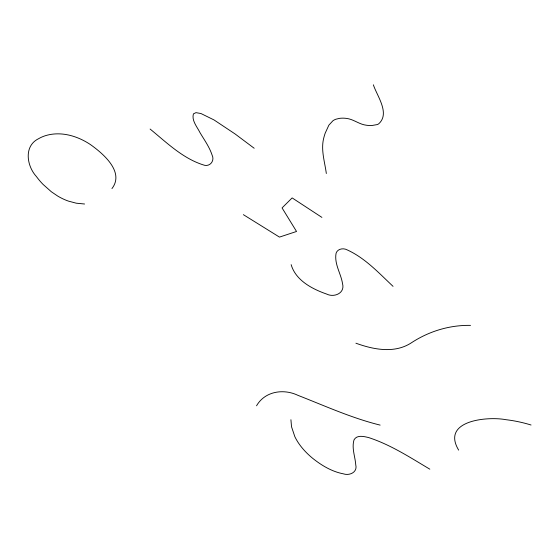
<?xml version="1.0" encoding="UTF-8"?>
<svg xmlns="http://www.w3.org/2000/svg" width="559" height="559" viewBox="0 0 559 559"><rect width="100%" height="100%" fill="white"/><g stroke="black" fill="none" stroke-linecap="round" stroke-linejoin="round"><path stroke-width="0.84" d="M111.947 188.593C124.839 171.92 103.024 153.543 90.502 144.62C77.624 135.991 61.106 131.009 45.831 135.564A64.865 41.855 38 0 0 38.704 138.639C23.506 145.941 26.734 166.016 36.412 176.546A51.77 33.589 39.1 0 0 43.057 184.4L51.372 191.779L57.745 196.09A42.889 27.671 39 0 0 68.429 201.114L76.241 203.19L84.577 204.007M256.539 405.799C264.938 391.174 283.532 388.449 297.898 395.325C325.052 405.939 351.716 418.104 380.141 425.106M470.517 325.38C449.485 324.996 428.858 331.319 411.333 342.835C394.577 353.77 373.503 349.599 355.915 343.205M429.822 469.176C410.173 457.493 390.685 444.768 368.814 437.627C364.126 436.467 356.859 434.567 354.001 439.905C351.548 448.115 355.14 456.521 355.748 464.767C357.76 472.299 349.494 475.961 343.317 473.822C331.899 471.628 321.628 465.472 312.649 458.296A64.963 39.165 22.6 0 1 294.824 436.628L291.525 426.748L290.918 419.718M243.361 214.656L279.472 237.1L296.536 231.475L282.064 207.913L292.14 197.907L321.907 217.395M254.177 148.254L235.101 133.964L214.062 119.961L200.981 113.54L195.978 112.645L193.414 113.875C191.478 120.604 197.131 126.83 199.947 132.546C204.266 139.862 209.387 146.87 212.064 155.011C215.138 161.083 209.422 167.602 202.994 164.8C182.451 158.169 166.47 142.426 150.112 129.052M393.047 286.348C378.911 273.065 365.23 258.132 347.314 249.95C342.702 247.351 335.763 249.272 335.798 255.281C334.974 265.308 341.081 274.092 342.555 283.748C345.148 293.195 334.135 297.821 326.701 294.083C312.236 289.038 295.683 280.415 291.155 264.652M458.653 450.121C440.827 420.466 487.483 416.189 505.867 419.683A86.862 52.211 16.3 0 1 531.05 425.008M373.37 84.807C376.906 95.827 390.378 113.358 378.722 123.805A9.817 7.994 28.7 0 1 377.325 124.559L371.784 125.537A28.488 23.415 30 0 1 366.313 125.216C359.22 124.398 353.567 119.207 346.475 118.41A24.519 19.425 29.5 0 0 339.369 118.389L335.903 119.221A16.805 13.353 30 0 0 332.912 120.765L328.867 125.167L325.198 133.147A93.43 74.172 23.4 0 0 323.472 139.163C320.943 150.588 324.835 162.222 326.33 173.514"/></g></svg>
